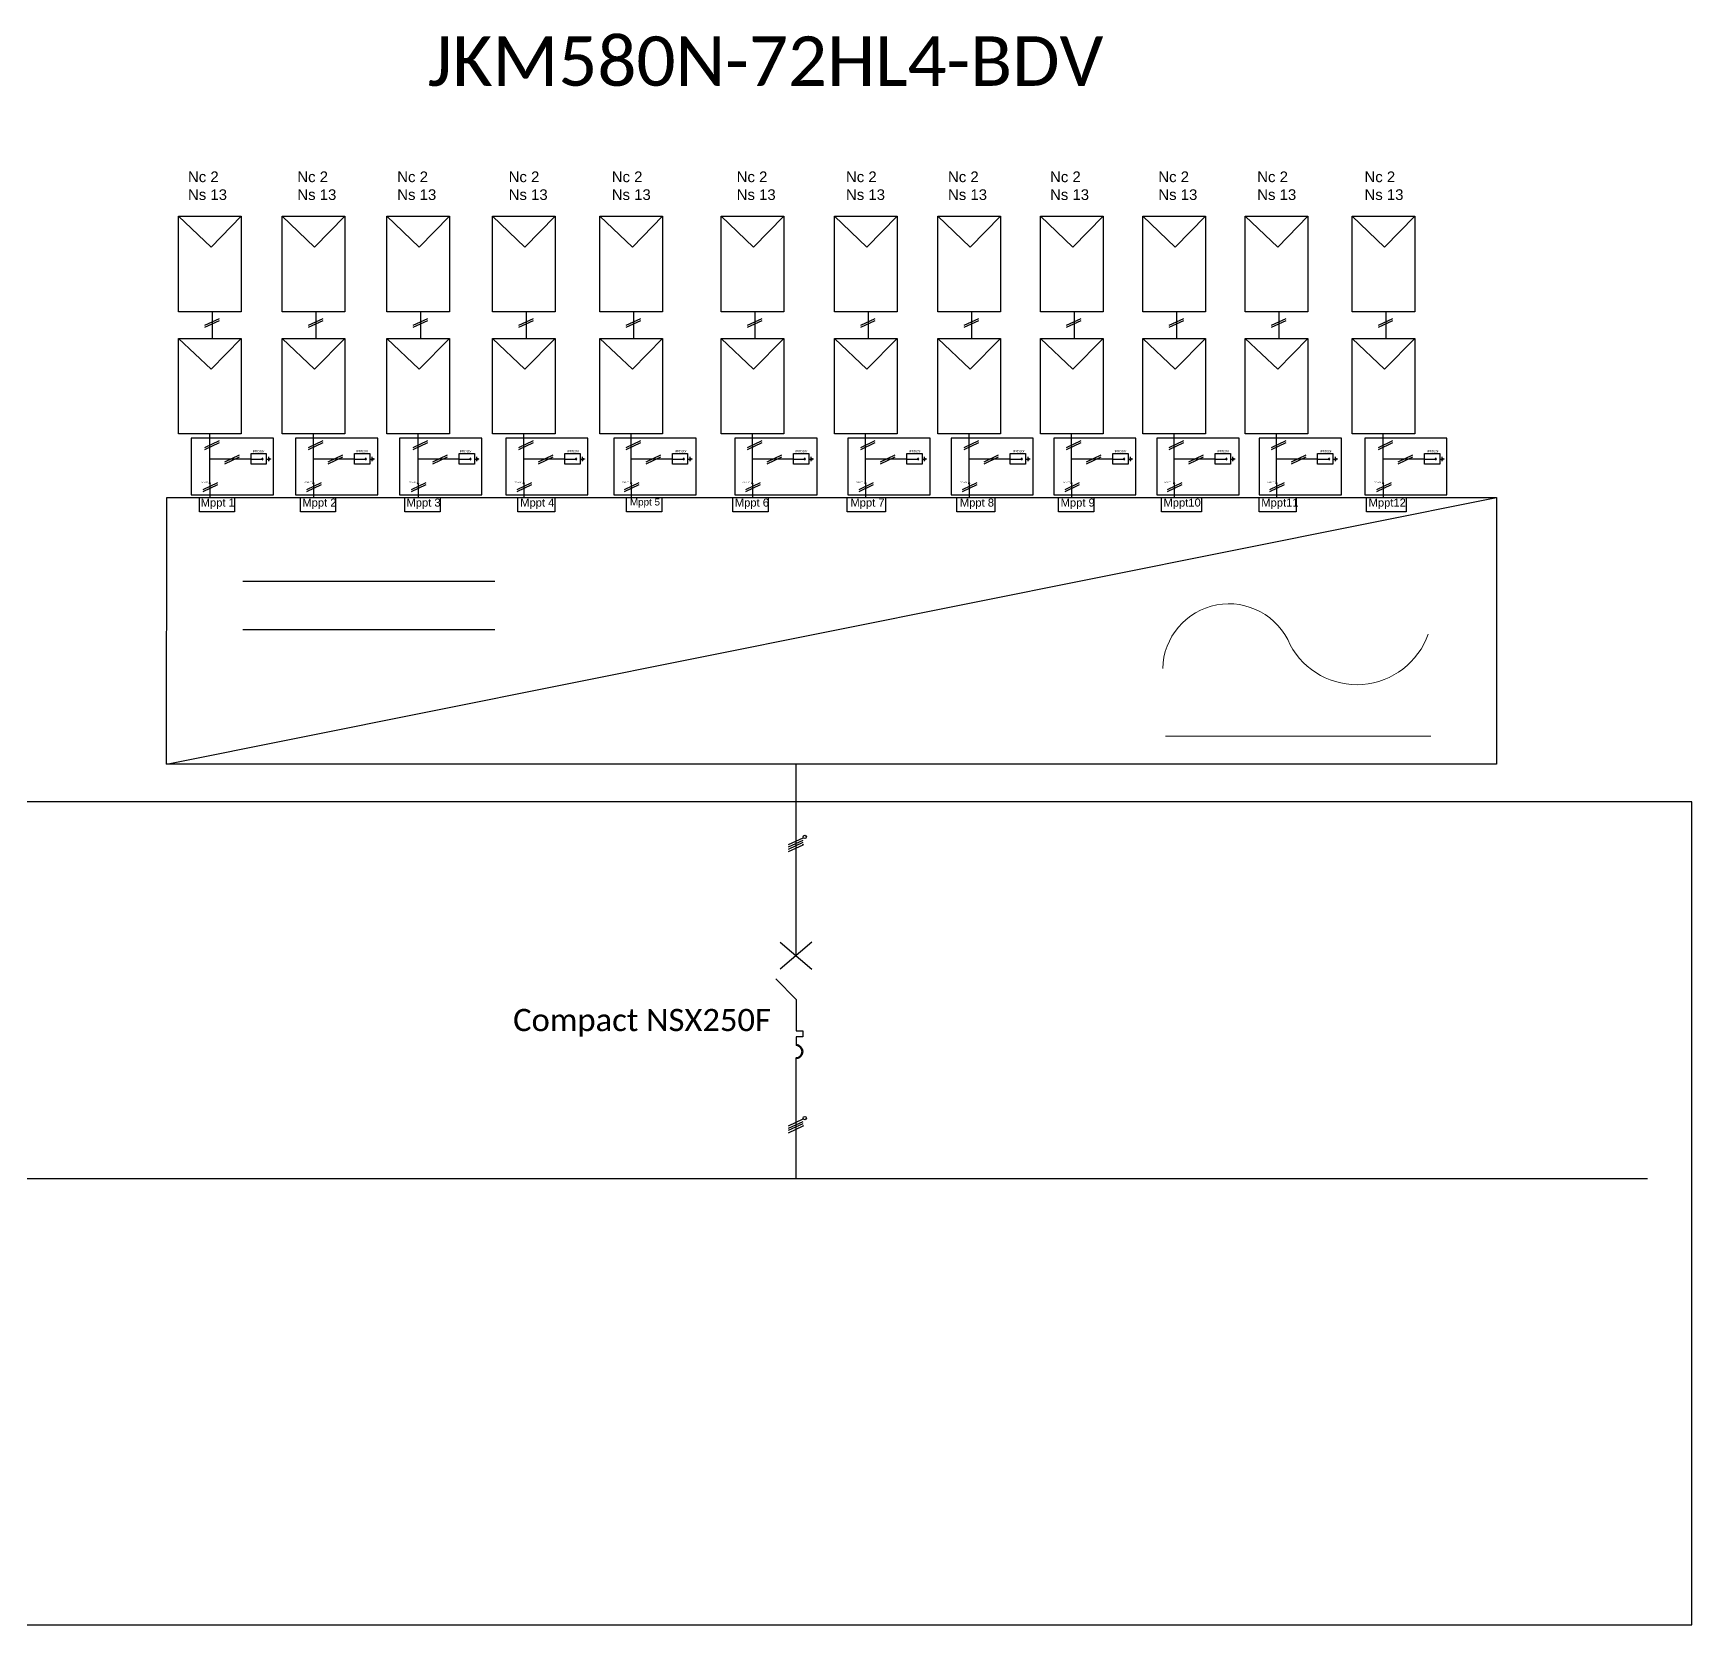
# Model space of a CAD drawing. Header units: inches. Extents: x 9190 to 83177, y 6945 to 19665.
# Drawn here: x 60780 to 69679, y 11126 to 19665 of the extents above; entities that cross this region are included whole.
import ezdxf

# ---------------------------------------------------------------- set-up
doc = ezdxf.new("R2010")
doc.units = ezdxf.units.IN
doc.header["$MEASUREMENT"] = 0
doc.linetypes.add('ACAD_ISO02W100', pattern=[15, 12, -3])
doc.layers.add('PDF2_Geometry', color=7, linetype='Continuous', true_color=0x2676ba)
doc.styles.get("Standard").update_dxf_attribs({"font": 'arial.ttf'})

msp = doc.modelspace()

# ---------------------------------------------------------------- linework, layer by layer
for p, q in [((61560.5, 18682.6), (61734.4, 18517.5)), ((61734.4, 18517.5), (61896.7, 18682.6)), ((62116, 18682.6), (62289.9, 18517.5)), ((62289.9, 18517.5), (62452.2, 18682.6)), ((62677.3, 18682.6), (62851.2, 18517.5)), ((62851.2, 18517.5), (63013.5, 18682.6)), ((63244.4, 18682.6), (63418.3, 18517.5)), ((63418.3, 18517.5), (63580.6, 18682.6)), ((63821.2, 18682.6), (63995.1, 18517.5)), ((63995.1, 18517.5), (64157.4, 18682.6)), ((64471.1, 18682.6), (64645.1, 18517.5)), ((64645.1, 18517.5), (64807.4, 18682.6)), ((65078.7, 18682.6), (65252.7, 18517.5)), ((65252.7, 18517.5), (65415, 18682.6)), ((65634.3, 18682.6), (65808.2, 18517.5)), ((65808.2, 18517.5), (65970.5, 18682.6)), ((66184, 18682.6), (66357.9, 18517.5)), ((66357.9, 18517.5), (66520.2, 18682.6)), ((66733.7, 18682.6), (66907.6, 18517.5)), ((66907.6, 18517.5), (67070, 18682.6)), ((67283.4, 18682.6), (67457.4, 18517.5)), ((67457.4, 18517.5), (67619.7, 18682.6)), ((67856.3, 18682.6), (68030.2, 18517.5)), ((68030.2, 18517.5), (68192.6, 18682.6)), ((61742.8, 18027.1), (61742.8, 18170)), ((62298.3, 18027.1), (62298.3, 18170)), ((62859.6, 18027.1), (62859.6, 18170)), ((63426.7, 18027.1), (63426.7, 18170)), ((64003.5, 18027.1), (64003.5, 18170)), ((64653.5, 18027.1), (64653.5, 18170)), ((65261.1, 18027.1), (65261.1, 18170)), ((65816.6, 18027.1), (65816.6, 18170)), ((66366.3, 18027.1), (66366.3, 18170)), ((66916, 18027.1), (66916, 18170)), ((67465.8, 18027.1), (67465.8, 18170)), ((68038.6, 18027.1), (68038.6, 18170)), ((61701.6, 18097.6), (61780, 18134)), ((61701.6, 18086.8), (61780, 18123.1)), ((62257.1, 18097.6), (62335.5, 18134)), ((62257.1, 18086.8), (62335.5, 18123.1)), ((62818.4, 18097.6), (62896.8, 18134)), ((62818.4, 18086.8), (62896.8, 18123.1)), ((63385.5, 18097.6), (63463.9, 18134)), ((63385.5, 18086.8), (63463.9, 18123.1)), ((63962.3, 18097.6), (64040.7, 18134)), ((63962.3, 18086.8), (64040.7, 18123.1)), ((64612.3, 18097.6), (64690.7, 18134)), ((64612.3, 18086.8), (64690.7, 18123.1)), ((65219.9, 18097.6), (65298.3, 18134)), ((65219.9, 18086.8), (65298.3, 18123.1)), ((65775.4, 18097.6), (65853.8, 18134)), ((65775.4, 18086.8), (65853.8, 18123.1)), ((66325.1, 18097.6), (66403.5, 18134)), ((66325.1, 18086.8), (66403.5, 18123.1)), ((66874.8, 18097.6), (66953.3, 18134)), ((66874.8, 18086.8), (66953.3, 18123.1)), ((67424.6, 18097.6), (67503, 18134)), ((67424.6, 18086.8), (67503, 18123.1)), ((67997.4, 18097.6), (68075.9, 18134)), ((67997.4, 18086.8), (68075.9, 18123.1)), ((61560.5, 18027.1), (61734.4, 17862)), ((61734.4, 17862), (61896.7, 18027.1)), ((62116, 18027.1), (62289.9, 17862)), ((62289.9, 17862), (62452.2, 18027.1)), ((62677.3, 18027.1), (62851.2, 17862)), ((62851.2, 17862), (63013.5, 18027.1)), ((63244.4, 18027.1), (63418.3, 17862)), ((63418.3, 17862), (63580.6, 18027.1)), ((63821.2, 18027.1), (63995.1, 17862)), ((63995.1, 17862), (64157.4, 18027.1)), ((64471.1, 18027.1), (64645.1, 17862)), ((64645.1, 17862), (64807.4, 18027.1)), ((65078.7, 18027.1), (65252.7, 17862)), ((65252.7, 17862), (65415, 18027.1)), ((65634.3, 18027.1), (65808.2, 17862)), ((65808.2, 17862), (65970.5, 18027.1)), ((66184, 18027.1), (66357.9, 17862)), ((66357.9, 17862), (66520.2, 18027.1)), ((66733.7, 18027.1), (66907.6, 17862)), ((66907.6, 17862), (67070, 18027.1)), ((67283.4, 18027.1), (67457.4, 17862)), ((67457.4, 17862), (67619.7, 18027.1)), ((67856.3, 18027.1), (68030.2, 17862)), ((68030.2, 17862), (68192.6, 18027.1)), ((61701.6, 17442.7), (61780, 17479)), ((61701.6, 17431.8), (61780, 17468.2)), ((61728.2, 17253.1), (61728.2, 17514.4)), ((62257.1, 17442.7), (62335.5, 17479)), ((62257.1, 17431.8), (62335.5, 17468.2)), ((62283.7, 17253.1), (62283.7, 17514.4)), ((62818.4, 17442.7), (62896.8, 17479)), ((62818.4, 17431.8), (62896.8, 17468.2)), ((62845, 17253.1), (62845, 17514.4)), ((63385.5, 17442.7), (63463.9, 17479)), ((63385.5, 17431.8), (63463.9, 17468.2)), ((63412.1, 17253.1), (63412.1, 17514.4)), ((63962.3, 17442.7), (64040.7, 17479)), ((63962.3, 17431.8), (64040.7, 17468.2)), ((63988.9, 17253.1), (63988.9, 17514.4)), ((64612.3, 17442.7), (64690.7, 17479)), ((64612.3, 17431.8), (64690.7, 17468.2)), ((64638.9, 17253.1), (64638.9, 17514.4)), ((65219.9, 17442.7), (65298.3, 17479)), ((65219.9, 17431.8), (65298.3, 17468.2)), ((65246.4, 17253.1), (65246.4, 17514.4)), ((65775.4, 17442.7), (65853.8, 17479)), ((65775.4, 17431.8), (65853.8, 17468.2)), ((65802, 17253.1), (65802, 17514.4)), ((66325.1, 17442.7), (66403.5, 17479)), ((66325.1, 17431.8), (66403.5, 17468.2)), ((66351.7, 17253.1), (66351.7, 17514.4)), ((66874.8, 17442.7), (66953.3, 17479)), ((66874.8, 17431.8), (66953.3, 17468.2)), ((66901.4, 17253.1), (66901.4, 17514.4)), ((67424.6, 17442.7), (67503, 17479)), ((67424.6, 17431.8), (67503, 17468.2)), ((67451.2, 17253.1), (67451.2, 17514.4)), ((67997.4, 17442.7), (68075.9, 17479)), ((67997.4, 17431.8), (68075.9, 17468.2)), ((68024, 17253.1), (68024, 17514.4)), ((61948.8, 17380), (61728.2, 17380)), ((61808, 17365.5), (61886.4, 17401.8)), ((61808, 17354.6), (61886.4, 17391)), ((62504.3, 17380), (62283.7, 17380)), ((62363.5, 17365.5), (62441.9, 17401.8)), ((62363.5, 17354.6), (62441.9, 17391)), ((63065.6, 17380), (62845, 17380)), ((62924.8, 17365.5), (63003.2, 17401.8)), ((62924.8, 17354.6), (63003.2, 17391)), ((63632.7, 17380), (63412.1, 17380)), ((63491.9, 17365.5), (63570.3, 17401.8)), ((63491.9, 17354.6), (63570.3, 17391)), ((64209.5, 17380), (63988.9, 17380)), ((64068.7, 17365.5), (64147.1, 17401.8)), ((64068.7, 17354.6), (64147.1, 17391)), ((64859.4, 17380), (64638.9, 17380)), ((64718.7, 17365.5), (64797.1, 17401.8)), ((64718.7, 17354.6), (64797.1, 17391)), ((65467, 17380), (65246.4, 17380)), ((65326.3, 17365.5), (65404.7, 17401.8)), ((65326.3, 17354.6), (65404.7, 17391)), ((66022.5, 17380), (65802, 17380)), ((65881.8, 17365.5), (65960.2, 17401.8)), ((65881.8, 17354.6), (65960.2, 17391)), ((66572.3, 17380), (66351.7, 17380)), ((66431.5, 17365.5), (66509.9, 17401.8)), ((66431.5, 17354.6), (66509.9, 17391)), ((67122, 17380), (66901.4, 17380)), ((66981.2, 17365.5), (67059.7, 17401.8)), ((66981.2, 17354.6), (67059.7, 17391)), ((67671.7, 17380), (67451.2, 17380)), ((67531, 17365.5), (67609.4, 17401.8)), ((67531, 17354.6), (67609.4, 17391)), ((68244.6, 17380), (68024, 17380)), ((68103.9, 17365.5), (68182.3, 17401.8)), ((68103.9, 17354.6), (68182.3, 17391)), ((61692.8, 17217.4), (61771.2, 17253.8)), ((61692.8, 17206.6), (61771.2, 17242.9)), ((61725.3, 17248.6), (61728.2, 17246)), ((61728.2, 17246), (61728.2, 17173.3)), ((62248.3, 17217.4), (62326.8, 17253.8)), ((62248.3, 17206.6), (62326.8, 17242.9)), ((62280.9, 17248.6), (62283.7, 17246)), ((62283.7, 17246), (62283.7, 17173.3)), ((62809.6, 17217.4), (62888.1, 17253.8)), ((62809.6, 17206.6), (62888.1, 17242.9)), ((62842.2, 17248.6), (62845, 17246)), ((62845, 17246), (62845, 17173.3)), ((63376.7, 17217.4), (63455.2, 17253.8)), ((63376.7, 17206.6), (63455.2, 17242.9)), ((63409.2, 17248.6), (63412.1, 17246)), ((63412.1, 17246), (63412.1, 17173.3)), ((63953.5, 17217.4), (64032, 17253.8)), ((63953.5, 17206.6), (64032, 17242.9)), ((63986.1, 17248.6), (63988.9, 17246)), ((63988.9, 17246), (63988.9, 17173.3)), ((64603.5, 17217.4), (64681.9, 17253.8)), ((64603.5, 17206.6), (64681.9, 17242.9)), ((64636, 17248.6), (64638.9, 17246)), ((64638.9, 17246), (64638.9, 17173.3)), ((65211.1, 17217.4), (65289.5, 17253.8)), ((65211.1, 17206.6), (65289.5, 17242.9)), ((65243.6, 17248.6), (65246.4, 17246)), ((65246.4, 17246), (65246.4, 17173.3)), ((65766.6, 17217.4), (65845, 17253.8)), ((65766.6, 17206.6), (65845, 17242.9)), ((65799.1, 17248.6), (65801.9, 17246)), ((65801.9, 17246), (65801.9, 17173.3)), ((66316.3, 17217.4), (66394.8, 17253.8)), ((66316.3, 17206.6), (66394.8, 17242.9)), ((66348.9, 17248.6), (66351.7, 17246)), ((66351.7, 17246), (66351.7, 17173.3)), ((66866.1, 17217.4), (66944.5, 17253.8)), ((66866.1, 17206.6), (66944.5, 17242.9)), ((66898.6, 17248.6), (66901.4, 17246)), ((66901.4, 17246), (66901.4, 17173.3)), ((67415.8, 17217.4), (67494.2, 17253.8)), ((67415.8, 17206.6), (67494.2, 17242.9)), ((67448.3, 17248.6), (67451.2, 17246)), ((67451.2, 17246), (67451.2, 17173.3)), ((67988.7, 17217.4), (68067.1, 17253.8)), ((67988.7, 17206.6), (68067.1, 17242.9)), ((68021.2, 17248.6), (68024, 17246)), ((68024, 17246), (68024, 17173.3)), ((61495.8, 15742.9), (68631.8, 17173.3)), ((68631.8, 17173.3), (68631.8, 15742.9)), ((61904.7, 16725), (63257.7, 16725)), ((61904.7, 16465.5), (63257.7, 16465.5)), ((64873, 14715.5), (64873, 15742.9)), ((64833.1, 15311.6), (64911.9, 15348.2)), ((64833.1, 15298.8), (64911.5, 15335.1)), ((64833.1, 15287.9), (64911.5, 15324.3)), ((64833.1, 15274.3), (64911.5, 15310.6)), ((64911.5, 15310.6), (64909.6, 15313.2)), ((64911.9, 15310.8), (64910.6, 15312.6)), ((64912.1, 15310.9), (64911.5, 15311.7)), ((64913.4, 15308), (64911.5, 15310.6)), ((64913.3, 15309), (64911.9, 15310.8)), ((64912.7, 15310.1), (64912.1, 15310.9)), ((64958.6, 14788.4), (64787.4, 14642.6)), ((64787.4, 14788.4), (64958.6, 14642.6)), ((64764.6, 14592.3), (64873, 14479.7)), ((64873, 14479.7), (64873, 14312)), ((64873, 14312), (64909.9, 14312)), ((64909.9, 14279.5), (64873, 14279.5)), ((64873, 14279.5), (64873, 14236.8)), ((64909.9, 14312), (64909.9, 14279.5)), ((64872.1, 14165.6), (64872.1, 13519.9)), ((64833.1, 13803.2), (64911.9, 13839.7)), ((64833.1, 13790.3), (64911.5, 13826.6)), ((64833.1, 13779.5), (64911.5, 13815.8)), ((64833.1, 13765.8), (64911.5, 13802.1)), ((64911.5, 13802.1), (64909.6, 13804.7)), ((64911.9, 13802.3), (64910.6, 13804.2)), ((64912.1, 13802.4), (64911.5, 13803.2)), ((64913.4, 13799.5), (64911.5, 13802.1)), ((64913.3, 13800.5), (64911.9, 13802.3)), ((64912.7, 13801.6), (64912.1, 13802.4)), ((13479.7, 13519.9), (69442.1, 13519.9))]:
    msp.add_line(p, q)
at = {"color": 3}
for p, q in [((61948.8, 17380), (62013.6, 17380)), ((62013.6, 17380), (62008.1, 17386.4)), ((62013.6, 17380), (62008.1, 17373.6)), ((62030.7, 17379.8), (62044, 17379.8)), ((62044, 17379.8), (62044, 17391.2)), ((62044, 17368.4), (62044, 17379.8)), ((62048.4, 17379.8), (62048.4, 17385.5)), ((62048.4, 17374.1), (62048.4, 17379.8)), ((62052.8, 17379.8), (62052.8, 17382.6)), ((62052.8, 17376.9), (62052.8, 17379.8)), ((62055.2, 17379.8), (62055.2, 17381.2)), ((62504.3, 17380), (62569.2, 17380)), ((62569.2, 17380), (62563.6, 17386.4)), ((62569.2, 17380), (62563.6, 17373.6)), ((62586.2, 17379.8), (62599.5, 17379.8)), ((62599.5, 17379.8), (62599.5, 17391.2)), ((62599.5, 17368.4), (62599.5, 17379.8)), ((62603.9, 17379.8), (62603.9, 17385.5)), ((62603.9, 17374.1), (62603.9, 17379.8)), ((62608.3, 17379.8), (62608.3, 17382.6)), ((62608.3, 17376.9), (62608.3, 17379.8)), ((62610.7, 17379.8), (62610.7, 17381.2)), ((63065.6, 17380), (63130.5, 17380)), ((63130.5, 17380), (63124.9, 17386.4)), ((63130.5, 17380), (63124.9, 17373.6)), ((63147.5, 17379.8), (63160.8, 17379.8)), ((63160.8, 17379.8), (63160.8, 17391.2)), ((63160.8, 17368.4), (63160.8, 17379.8)), ((63165.2, 17379.8), (63165.2, 17385.5)), ((63165.2, 17374.1), (63165.2, 17379.8)), ((63169.6, 17379.8), (63169.6, 17382.6)), ((63169.6, 17376.9), (63169.6, 17379.8)), ((63172, 17379.8), (63172, 17381.2)), ((63632.7, 17380), (63697.6, 17380)), ((63697.6, 17380), (63692, 17386.4)), ((63697.6, 17380), (63692, 17373.6)), ((63714.6, 17379.8), (63727.9, 17379.8)), ((63727.9, 17379.8), (63727.9, 17391.2)), ((63727.9, 17368.4), (63727.9, 17379.8)), ((63732.3, 17379.8), (63732.3, 17385.5)), ((63732.3, 17374.1), (63732.3, 17379.8)), ((63736.7, 17379.8), (63736.7, 17382.6)), ((63736.7, 17376.9), (63736.7, 17379.8)), ((63739.1, 17379.8), (63739.1, 17381.2)), ((64209.5, 17380), (64274.4, 17380)), ((64274.4, 17380), (64268.8, 17386.4)), ((64274.4, 17380), (64268.8, 17373.6)), ((64291.4, 17379.8), (64304.7, 17379.8)), ((64304.7, 17379.8), (64304.7, 17391.2)), ((64304.7, 17368.4), (64304.7, 17379.8)), ((64309.1, 17379.8), (64309.1, 17385.5)), ((64309.1, 17374.1), (64309.1, 17379.8)), ((64313.5, 17379.8), (64313.5, 17382.6)), ((64313.5, 17376.9), (64313.5, 17379.8)), ((64315.9, 17379.8), (64315.9, 17381.2)), ((64859.4, 17380), (64924.3, 17380)), ((64924.3, 17380), (64918.8, 17386.4)), ((64924.3, 17380), (64918.8, 17373.6)), ((64941.4, 17379.8), (64954.6, 17379.8)), ((64954.6, 17379.8), (64954.6, 17391.2)), ((64954.6, 17368.4), (64954.6, 17379.8)), ((64959, 17379.8), (64959, 17385.5)), ((64959, 17374.1), (64959, 17379.8)), ((64963.4, 17379.8), (64963.4, 17382.6)), ((64963.4, 17376.9), (64963.4, 17379.8)), ((64965.9, 17379.8), (64965.9, 17381.2)), ((65467, 17380), (65531.9, 17380)), ((65531.9, 17380), (65526.4, 17386.4)), ((65531.9, 17380), (65526.4, 17373.6)), ((65549, 17379.8), (65562.2, 17379.8)), ((65562.2, 17379.8), (65562.2, 17391.2)), ((65562.2, 17368.4), (65562.2, 17379.8)), ((65566.6, 17379.8), (65566.6, 17385.5)), ((65566.6, 17374.1), (65566.6, 17379.8)), ((65571, 17379.8), (65571, 17382.6)), ((65571, 17376.9), (65571, 17379.8)), ((65573.5, 17379.8), (65573.5, 17381.2)), ((66022.5, 17380), (66087.4, 17380)), ((66087.4, 17380), (66081.9, 17386.4)), ((66087.4, 17380), (66081.9, 17373.6)), ((66104.5, 17379.8), (66117.8, 17379.8)), ((66117.8, 17379.8), (66117.8, 17391.2)), ((66117.8, 17368.4), (66117.8, 17379.8)), ((66122.1, 17379.8), (66122.1, 17385.5)), ((66122.1, 17374.1), (66122.1, 17379.8)), ((66126.5, 17379.8), (66126.5, 17382.6)), ((66126.5, 17376.9), (66126.5, 17379.8)), ((66129, 17379.8), (66129, 17381.2)), ((66572.3, 17380), (66637.2, 17380)), ((66637.2, 17380), (66631.6, 17386.4)), ((66637.2, 17380), (66631.6, 17373.6)), ((66654.2, 17379.8), (66667.5, 17379.8)), ((66667.5, 17379.8), (66667.5, 17391.2)), ((66667.5, 17368.4), (66667.5, 17379.8)), ((66671.9, 17379.8), (66671.9, 17385.5)), ((66671.9, 17374.1), (66671.9, 17379.8)), ((66676.3, 17379.8), (66676.3, 17382.6)), ((66676.3, 17376.9), (66676.3, 17379.8)), ((66678.7, 17379.8), (66678.7, 17381.2)), ((67122, 17380), (67186.9, 17380)), ((67186.9, 17380), (67181.3, 17386.4)), ((67186.9, 17380), (67181.3, 17373.6)), ((67204, 17379.8), (67217.2, 17379.8)), ((67217.2, 17379.8), (67217.2, 17391.2)), ((67217.2, 17368.4), (67217.2, 17379.8)), ((67221.6, 17379.8), (67221.6, 17385.5)), ((67221.6, 17374.1), (67221.6, 17379.8)), ((67226, 17379.8), (67226, 17382.6)), ((67226, 17376.9), (67226, 17379.8)), ((67228.4, 17379.8), (67228.4, 17381.2)), ((67671.7, 17380), (67736.6, 17380)), ((67736.6, 17380), (67731.1, 17386.4)), ((67736.6, 17380), (67731.1, 17373.6)), ((67753.7, 17379.8), (67766.9, 17379.8)), ((67766.9, 17379.8), (67766.9, 17391.2)), ((67766.9, 17368.4), (67766.9, 17379.8)), ((67771.3, 17379.8), (67771.3, 17385.5)), ((67771.3, 17374.1), (67771.3, 17379.8)), ((67775.7, 17379.8), (67775.7, 17382.6)), ((67775.7, 17376.9), (67775.7, 17379.8)), ((67778.2, 17379.8), (67778.2, 17381.2)), ((68244.6, 17380), (68309.5, 17380)), ((68309.5, 17380), (68304, 17386.4)), ((68309.5, 17380), (68304, 17373.6)), ((68326.6, 17379.8), (68339.8, 17379.8)), ((68339.8, 17379.8), (68339.8, 17391.2)), ((68339.8, 17368.4), (68339.8, 17379.8)), ((68344.2, 17379.8), (68344.2, 17385.5)), ((68344.2, 17374.1), (68344.2, 17379.8)), ((68348.6, 17379.8), (68348.6, 17382.6)), ((68348.6, 17376.9), (68348.6, 17379.8)), ((68351, 17379.8), (68351, 17381.2))]:
    msp.add_line(p, q, dxfattribs=at)
for points in [[(61560.5, 18682.6), (61896.7, 18682.6), (61896.7, 18170), (61560.5, 18170)], [(62116, 18682.6), (62452.2, 18682.6), (62452.2, 18170), (62116, 18170)], [(62677.3, 18682.6), (63013.5, 18682.6), (63013.5, 18170), (62677.3, 18170)], [(63244.4, 18682.6), (63580.6, 18682.6), (63580.6, 18170), (63244.4, 18170)], [(63821.2, 18682.6), (64157.4, 18682.6), (64157.4, 18170), (63821.2, 18170)], [(64471.1, 18682.6), (64807.4, 18682.6), (64807.4, 18170), (64471.1, 18170)], [(65078.7, 18682.6), (65415, 18682.6), (65415, 18170), (65078.7, 18170)], [(65634.3, 18682.6), (65970.5, 18682.6), (65970.5, 18170), (65634.3, 18170)], [(66184, 18682.6), (66520.2, 18682.6), (66520.2, 18170), (66184, 18170)], [(66733.7, 18682.6), (67070, 18682.6), (67070, 18170), (66733.7, 18170)], [(67283.4, 18682.6), (67619.7, 18682.6), (67619.7, 18170), (67283.4, 18170)], [(67856.3, 18682.6), (68192.6, 18682.6), (68192.6, 18170), (67856.3, 18170)], [(61560.5, 18027.1), (61896.7, 18027.1), (61896.7, 17514.4), (61560.5, 17514.4)], [(62116, 18027.1), (62452.2, 18027.1), (62452.2, 17514.4), (62116, 17514.4)], [(62677.3, 18027.1), (63013.5, 18027.1), (63013.5, 17514.4), (62677.3, 17514.4)], [(63244.4, 18027.1), (63580.6, 18027.1), (63580.6, 17514.4), (63244.4, 17514.4)], [(63821.2, 18027.1), (64157.4, 18027.1), (64157.4, 17514.4), (63821.2, 17514.4)], [(64471.1, 18027.1), (64807.4, 18027.1), (64807.4, 17514.4), (64471.1, 17514.4)], [(65078.7, 18027.1), (65415, 18027.1), (65415, 17514.4), (65078.7, 17514.4)], [(65634.3, 18027.1), (65970.5, 18027.1), (65970.5, 17514.4), (65634.3, 17514.4)], [(66184, 18027.1), (66520.2, 18027.1), (66520.2, 17514.4), (66184, 17514.4)], [(66733.7, 18027.1), (67070, 18027.1), (67070, 17514.4), (66733.7, 17514.4)], [(67283.4, 18027.1), (67619.7, 18027.1), (67619.7, 17514.4), (67283.4, 17514.4)], [(67856.3, 18027.1), (68192.6, 18027.1), (68192.6, 17514.4), (67856.3, 17514.4)], [(62069, 17492.3), (61627.7, 17492.3), (61627.7, 17188.7), (62069, 17188.7)], [(62629.4, 17492.3), (62188.1, 17492.3), (62188.1, 17188.7), (62629.4, 17188.7)], [(63186.6, 17492.3), (62745.3, 17492.3), (62745.3, 17188.7), (63186.6, 17188.7)], [(63756.7, 17492.3), (63315.4, 17492.3), (63315.4, 17188.7), (63756.7, 17188.7)], [(64337.1, 17492.3), (63895.8, 17492.3), (63895.8, 17188.7), (64337.1, 17188.7)], [(64986.4, 17492.3), (64545.1, 17492.3), (64545.1, 17188.7), (64986.4, 17188.7)], [(65592.2, 17492.3), (65150.9, 17492.3), (65150.9, 17188.7), (65592.2, 17188.7)], [(66146.2, 17492.3), (65704.9, 17492.3), (65704.9, 17188.7), (66146.2, 17188.7)], [(66696.9, 17492.3), (66255.6, 17492.3), (66255.6, 17188.7), (66696.9, 17188.7)], [(67249.8, 17492.3), (66808.5, 17492.3), (66808.5, 17188.7), (67249.8, 17188.7)], [(67800.2, 17492.3), (67358.8, 17492.3), (67358.8, 17188.7), (67800.2, 17188.7)], [(68365.7, 17492.3), (67924.4, 17492.3), (67924.4, 17188.7), (68365.7, 17188.7)], [(61496.6, 17173.3), (68631.8, 17173.3), (68631.8, 15742.9), (61495.8, 15742.9)], [(61671.9, 17173.3), (61860.8, 17173.3), (61860.8, 17097.3), (61671.9, 17097.3)], [(62214, 17173.3), (62402.9, 17173.3), (62402.9, 17097.3), (62214, 17097.3)], [(62775, 17173.3), (62963.9, 17173.3), (62963.9, 17097.3), (62775, 17097.3)], [(63380.6, 17173.3), (63578.3, 17173.3), (63578.3, 17097.3), (63380.6, 17097.3)], [(63963.3, 17173.3), (64152.2, 17173.3), (64152.2, 17097.3), (63963.3, 17097.3)], [(64534.6, 17173.3), (64723.6, 17173.3), (64723.6, 17097.3), (64534.6, 17097.3)], [(65147.5, 17173.3), (65352.8, 17173.3), (65352.8, 17097.3), (65147.5, 17097.3)], [(65736.4, 17173.3), (65939.2, 17173.3), (65939.2, 17097.3), (65736.4, 17097.3)], [(66281.8, 17173.3), (66470.8, 17173.3), (66470.8, 17097.3), (66281.8, 17097.3)], [(66833.2, 17173.3), (67049, 17173.3), (67049, 17097.3), (66833.2, 17097.3)], [(67358, 17173.3), (67556.9, 17173.3), (67556.9, 17097.3), (67358, 17097.3)], [(67933.6, 17173.3), (68147.2, 17173.3), (68147.2, 17097.3), (67933.6, 17097.3)], [(69679.3, 15540.6), (13287.2, 15540.6), (13287.2, 11125.9), (69679.3, 11125.9)]]:
    msp.add_lwpolyline(points, close=True)
at = {"color": 7}
for points in [[(61948.8, 17409.2), (62030.7, 17409.2), (62030.7, 17353), (61948.8, 17353)], [(62504.3, 17409.2), (62586.2, 17409.2), (62586.2, 17353), (62504.3, 17353)], [(63065.6, 17409.2), (63147.5, 17409.2), (63147.5, 17353), (63065.6, 17353)], [(63632.7, 17409.2), (63714.6, 17409.2), (63714.6, 17353), (63632.7, 17353)], [(64209.5, 17409.2), (64291.4, 17409.2), (64291.4, 17353), (64209.5, 17353)], [(64859.4, 17409.2), (64941.4, 17409.2), (64941.4, 17353), (64859.4, 17353)], [(65467, 17409.2), (65549, 17409.2), (65549, 17353), (65467, 17353)], [(66022.5, 17409.2), (66104.5, 17409.2), (66104.5, 17353), (66022.5, 17353)], [(66572.3, 17409.2), (66654.2, 17409.2), (66654.2, 17353), (66572.3, 17353)], [(67122, 17409.2), (67204, 17409.2), (67204, 17353), (67122, 17353)], [(67671.7, 17409.2), (67753.7, 17409.2), (67753.7, 17353), (67671.7, 17353)], [(68244.6, 17409.2), (68326.6, 17409.2), (68326.6, 17353), (68244.6, 17353)]]:
    msp.add_lwpolyline(points, close=True, dxfattribs=at)
for points in [[(61725.4, 17253.1), (61731.4, 17253.1)], [(62280.9, 17253.1), (62286.9, 17253.1)], [(62842.2, 17253.1), (62848.2, 17253.1)], [(63409.3, 17253.1), (63415.3, 17253.1)], [(63986.1, 17253.1), (63992.1, 17253.1)], [(64636.1, 17253.1), (64642, 17253.1)], [(65243.7, 17253.1), (65249.6, 17253.1)], [(65799.2, 17253.1), (65805.1, 17253.1)], [(66348.9, 17253.1), (66354.9, 17253.1)], [(66898.7, 17253.1), (66904.6, 17253.1)], [(67448.4, 17253.1), (67454.3, 17253.1)], [(68021.3, 17253.1), (68027.2, 17253.1)]]:
    msp.add_lwpolyline(points)
at = {"linetype": 'ACAD_ISO02W100'}
for centre in [(61728.2, 17250.9), (62283.7, 17250.9), (62845, 17250.9), (63412.1, 17250.9), (63988.9, 17250.9), (64638.9, 17250.9), (65246.5, 17250.9), (65802, 17250.9), (66351.7, 17250.9), (66901.4, 17250.9), (67451.2, 17250.9), (68024, 17250.9)]:
    msp.add_circle(centre, 2.21, dxfattribs=at)
for centre in [(64919.7, 15352.7), (64919.7, 13844.2)]:
    msp.add_circle(centre, 9.01)
at = {"linetype": 'ByBlock', "lineweight": 100}
msp.add_arc((64871.6, 14201.2), 35.6, 270.70771, 87.85937, dxfattribs=at)
at = {"layer": 'PDF2_Geometry', "color": 7, "lineweight": 0}
msp.add_lwpolyline([(66840.4, 16255.8, -0.81134), (67524.1, 16384, 0.653005), (68264.8, 16441)], format="xyb", dxfattribs=at)
msp.add_lwpolyline([(66855, 15893.5), (68279.4, 15893.5)], dxfattribs=at)

# ---------------------------------------------------------------- texts
at = {"attachment_point": 1}
for s, width, gutter_width, heights, insert, char_height in [('{\\fCalibri|b0|i0|c0|p34;\\H0.91667x;\\C4;JKM580N-72HL4-BDV}', 234058.095, 1447.7, [271.9], (62897.2, 19647.5), 289.53), ('Nc 2\\PNs 13', 1531.502, 286.7, [0], (61610.7, 18922.7), 57.35), ('Nc 2\\PNs 13', 1531.502, 286.7, [0], (62197.3, 18922.7), 57.35), ('Nc 2\\PNs 13', 1531.502, 286.7, [0], (62733.5, 18922.7), 57.35), ('Nc 2\\PNs 13', 1531.502, 286.7, [0], (63331.2, 18922.7), 57.35), ('Nc 2\\PNs 13', 1531.502, 286.7, [0], (63884.3, 18922.7), 57.35), ('Nc 2\\PNs 13', 1531.502, 286.7, [0], (64554.6, 18922.7), 57.35), ('Nc 2\\PNs 13', 1531.502, 286.7, [0], (65141.1, 18922.7), 57.35), ('Nc 2\\PNs 13', 1531.502, 286.7, [0], (65688.5, 18922.7), 57.35), ('Nc 2\\PNs 13', 1531.502, 286.7, [0], (66236, 18922.7), 57.35), ('Nc 2\\PNs 13', 1531.502, 286.7, [0], (66816.9, 18922.7), 57.35), ('Nc 2\\PNs 13', 1531.502, 286.7, [0], (67347.6, 18922.7), 57.35), ('Nc 2\\PNs 13', 1531.502, 286.7, [0], (67923, 18922.7), 57.35), ('{\\fCalibri|b0|i0|c0|p34;\\H0.91667x;iPRD20r}', 179.489, 67.9, [0], (61957.7, 17427.9), 13.583), ('{\\fCalibri|b0|i0|c0|p34;\\H0.91667x;iPRD20r}', 179.489, 67.9, [0], (62513.2, 17427.9), 13.583), ('{\\fCalibri|b0|i0|c0|p34;\\H0.91667x;iPRD20r}', 179.489, 67.9, [0], (63068.7, 17427.9), 13.583), ('{\\fCalibri|b0|i0|c0|p34;\\H0.91667x;iPRD20r}', 179.489, 67.9, [0], (63645, 17427.9), 13.583), ('{\\fCalibri|b0|i0|c0|p34;\\H0.91667x;iPRD20r}', 179.489, 67.9, [0], (64222.7, 17427.9), 13.583), ('{\\fCalibri|b0|i0|c0|p34;\\H0.91667x;iPRD20r}', 179.489, 67.9, [0], (64870.5, 17427.9), 13.583), ('{\\fCalibri|b0|i0|c0|p34;\\H0.91667x;iPRD20r}', 179.489, 67.9, [0], (65479.3, 17427.9), 13.583), ('{\\fCalibri|b0|i0|c0|p34;\\H0.91667x;iPRD20r}', 179.489, 67.9, [0], (66036.5, 17427.9), 13.583), ('{\\fCalibri|b0|i0|c0|p34;\\H0.91667x;iPRD20r}', 179.489, 67.9, [0], (66582.3, 17427.9), 13.583), ('{\\fCalibri|b0|i0|c0|p34;\\H0.91667x;iPRD20r}', 179.489, 67.9, [0], (67132.5, 17427.9), 13.583), ('{\\fCalibri|b0|i0|c0|p34;\\H0.91667x;iPRD20r}', 179.489, 67.9, [0], (67684.3, 17427.9), 13.583), ('{\\fCalibri|b0|i0|c0|p34;\\H0.91667x;iPRD20r}', 179.489, 67.9, [0], (68258.5, 17427.9), 13.583), ('{\\fCalibri|b0|i0|c0|p34;\\H0.91667x;C60NA-DC}', 42.658, 31.1, [0], (61680.2, 17258.2), 6.221), ('{\\fCalibri|b0|i0|c0|p34;\\H0.91667x;C60NA-DC}', 42.658, 31.1, [0], (62237.1, 17258.2), 6.221), ('{\\fCalibri|b0|i0|c0|p34;\\H0.91667x;C60NA-DC}', 42.658, 31.1, [0], (62795.7, 17258.2), 6.221), ('{\\fCalibri|b0|i0|c0|p34;\\H0.91667x;C60NA-DC}', 42.658, 31.1, [0], (63362.7, 17258.2), 6.221), ('{\\fCalibri|b0|i0|c0|p34;\\H0.91667x;C60NA-DC}', 42.658, 31.1, [0], (63938.1, 17258.2), 6.221), ('{\\fCalibri|b0|i0|c0|p34;\\H0.91667x;C60NA-DC}', 42.658, 31.1, [0], (64586.5, 17258.2), 6.221), ('{\\fCalibri|b0|i0|c0|p34;\\H0.91667x;C60NA-DC}', 42.658, 31.1, [0], (65195.3, 17258.2), 6.221), ('{\\fCalibri|b0|i0|c0|p34;\\H0.91667x;C60NA-DC}', 42.658, 31.1, [0], (65754, 17258.2), 6.221), ('{\\fCalibri|b0|i0|c0|p34;\\H0.91667x;C60NA-DC}', 42.658, 31.1, [0], (66305.3, 17258.2), 6.221), ('{\\fCalibri|b0|i0|c0|p34;\\H0.91667x;C60NA-DC}', 42.658, 31.1, [0], (66847.3, 17258.2), 6.221), ('{\\fCalibri|b0|i0|c0|p34;\\H0.91667x;C60NA-DC}', 42.658, 31.1, [0], (67401.9, 17258.2), 6.221), ('{\\fCalibri|b0|i0|c0|p34;\\H0.91667x;C60NA-DC}', 42.658, 31.1, [0], (67975.2, 17258.2), 6.221), ('Mppt 1', 565.971, 61.8, [0], (61678.7, 17167.9), 42.92), ('Mppt 2', 565.971, 61.8, [0], (62224.2, 17167.9), 42.92), ('Mppt 3 ', 565.971, 61.8, [0], (62782.9, 17167.9), 42.92), ('Mppt 4', 565.971, 61.8, [0], (63393.2, 17167.9), 42.92), ('Mppt 5', 497.665, 54.3, [0], (63982, 17168.5), 37.74), ('Mppt 6', 565.971, 61.8, [0], (64544.7, 17167.9), 42.92), ('Mppt 7', 565.971, 61.8, [0], (65164.8, 17167.9), 42.92), ('Mppt 8', 565.971, 61.8, [0], (65752, 17167.9), 42.92), ('Mppt 9', 565.971, 61.8, [0], (66292.6, 17167.9), 42.92), ('Mppt10', 565.971, 61.8, [0], (66844.5, 17167.9), 42.92), ('Mppt11', 565.971, 61.8, [0], (67369.3, 17167.9), 42.92), ('Mppt12', 565.971, 61.8, [0], (67945, 17167.9), 42.92), ('{\\fCalibri|b0|i0|c0|p34;\\H0.91667x;Compact NSX250F}', 1716.576, 649.5, [0], (63355.1, 14430.1), 129.905)]:
    msp.add_mtext_dynamic_manual_height_columns(s, width=width, gutter_width=gutter_width, heights=heights, dxfattribs=dict(at, insert=insert, char_height=char_height))

doc.saveas('drawing.dxf')
